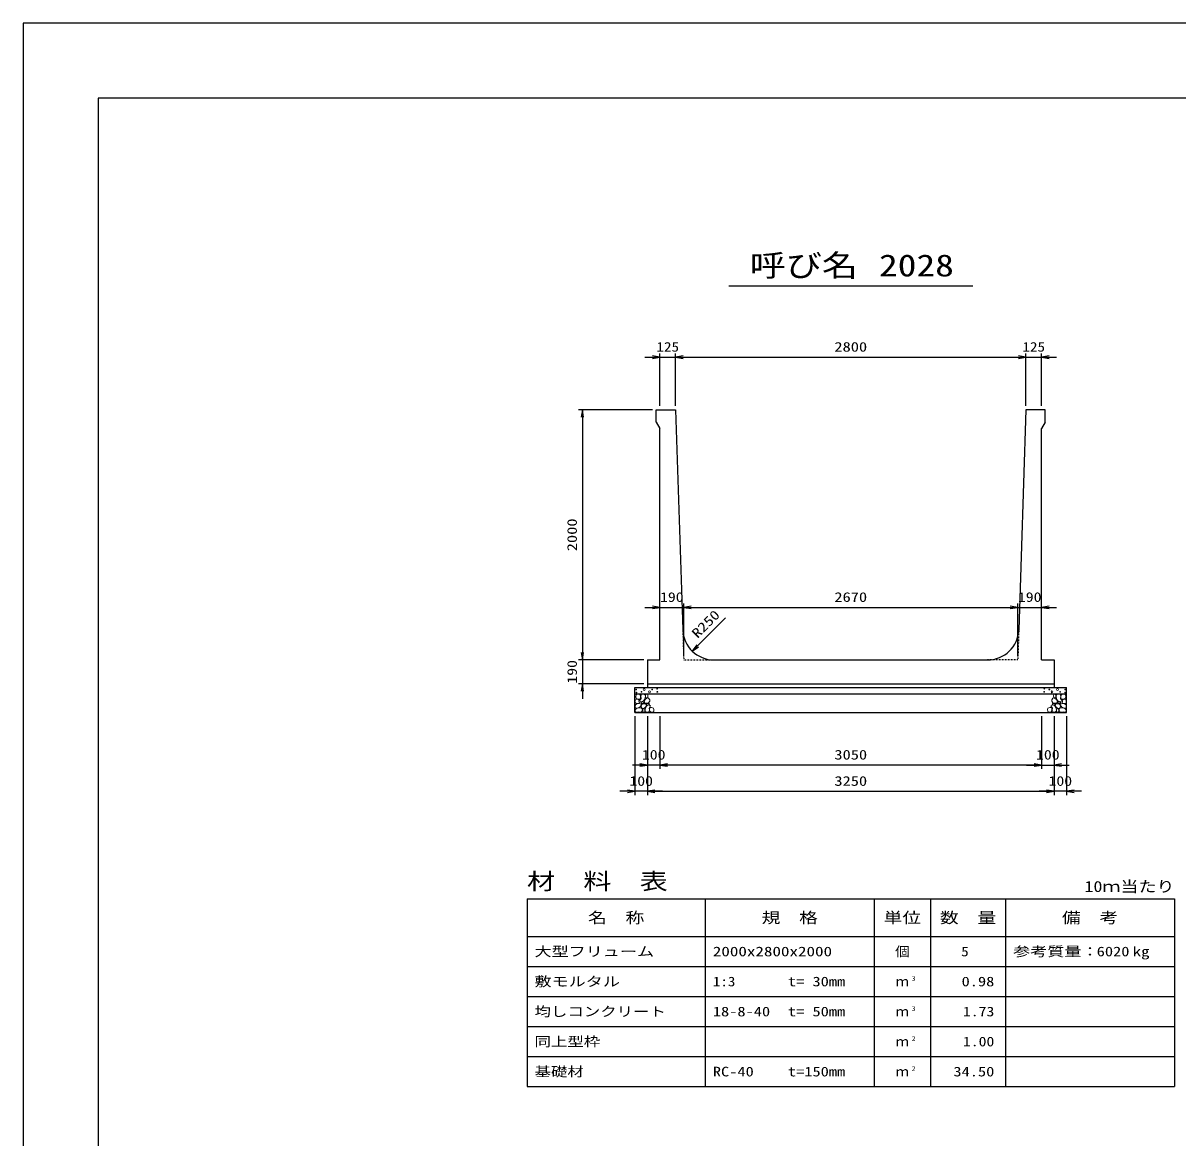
# Model space of a CAD drawing. Units: millimetres at full size. Extents: x 0 to 25230, y 0 to 17820.
# Drawn here: x 0 to 9230, y 8910 to 17820 of the extents above; entities that cross this region are included whole.
import ezdxf
from ezdxf.enums import TextEntityAlignment as Align

# ---------------------------------------------------------------- set-up
doc = ezdxf.new("R2010")
doc.units = ezdxf.units.MM
doc.linetypes.add('DASHED_SPACED', pattern=[12, 6, -6])
for name, color, linetype, lineweight in [('0_2', 7, 'Continuous', 25), ('D-DCR-HCHn', 4, 'Continuous', 9), ('D-MTR-FRAM', 7, 'Continuous', 25), ('D-MTR-LINE', 7, 'Continuous', 25), ('D-STR-DIM', 7, 'Continuous', 25), ('D-STR-STRn', 1, 'Continuous', 25), ('D-TTL', 2, 'Continuous', 25), ('D-TTL-TXT', 7, 'Continuous', 25)]:
    doc.layers.add(name, color=color, linetype=linetype, lineweight=lineweight)
doc.layers.add('D-MTR', color=7, linetype='Continuous')
doc.layers.add('D-MTR-TXT', color=7, linetype='Continuous')
doc.styles.add('ＭＳ ゴシック', font='')
doc.styles.get('ＭＳ ゴシック').set_extended_font_data('MS Gothic')

# ---------------------------------------------------------------- blocks, each defined once
blk = doc.blocks.new('open_arrow')
at = {"color": 0, "linetype": 'Continuous', "lineweight": -2}
blk.add_lwpolyline([(7.5, 1.25), (0, 0), (7.5, -1.25)], dxfattribs=at)

msp = doc.modelspace()

# ---------------------------------------------------------------- linework, layer by layer
at = {"layer": '0_2'}
for p, q in [((4990, 12280), (4990, 11860)), ((5090, 12280), (5090, 11860)), ((5090, 12280), (5090, 11860)), ((8140, 12280), (8140, 11860)), ((5210, 11890), (4870, 11890)), ((8140, 11890), (5090, 11890))]:
    msp.add_line(p, q, dxfattribs=at)
at = {"layer": 'D-DCR-HCHn'}
for points in [[(4895.46, 12410.356), (4890.26, 12394.753), (4897.194, 12384.352), (4914.53, 12382.618), (4926.366, 12387.699), (4921.464, 12399.954), (4924.932, 12406.889), (4917.997, 12413.823), (4907.596, 12417.29)], [(4928.366, 12352.757), (4941.208, 12372.019), (4939.603, 12376.834), (4921.946, 12381.65), (4905.894, 12380.045), (4894.658, 12370.414), (4893.052, 12359.177), (4894.658, 12347.941), (4907.499, 12344.731)], [(4928.399, 12453.696), (4912.796, 12457.163), (4898.928, 12450.228), (4897.194, 12434.626), (4900.661, 12422.491), (4917.997, 12417.29), (4930.132, 12417.29), (4935.333, 12425.958), (4935.333, 12445.028)], [(4942.267, 12455.429), (4937.067, 12439.827), (4938.8, 12422.491), (4926.665, 12403.421), (4942.267, 12394.753), (4959.603, 12403.421), (4970.005, 12417.29), (4973.472, 12439.827), (4970.005, 12451.962), (4959.603, 12457.163)], [(4945.735, 12394.753), (4937.067, 12387.819), (4940.534, 12382.618), (4952.669, 12382.618), (4957.87, 12384.352), (4961.337, 12391.286), (4956.136, 12396.487)], [(4973.311, 12352.757), (4981.337, 12372.019), (4974.916, 12380.045), (4955.654, 12380.045), (4947.628, 12376.834), (4939.603, 12365.598), (4939.603, 12355.967), (4947.628, 12343.125), (4957.259, 12341.52)], [(4971.739, 12413.823), (4963.071, 12393.02), (4970.005, 12384.352), (4990.808, 12384.352), (4999.476, 12387.819), (5008.144, 12399.954), (5008.144, 12410.356), (4999.476, 12424.224), (4989.074, 12425.958)], [(5000.599, 12314.232), (5005.415, 12328.679), (5003.81, 12344.731), (5015.046, 12362.388), (5000.599, 12370.414), (4984.548, 12362.388), (4974.916, 12349.546), (4971.706, 12328.679), (4974.916, 12317.443), (4984.548, 12312.627)], [(4975.206, 12451.962), (4975.206, 12431.159), (4983.874, 12425.958), (4992.542, 12431.159), (4994.275, 12443.294), (4992.542, 12453.696), (4980.407, 12457.163)], [(4997.389, 12370.414), (5005.415, 12376.834), (5002.204, 12381.65), (4990.968, 12381.65), (4986.153, 12380.045), (4982.942, 12373.624), (4987.758, 12368.808)], [(8229.401, 12314.232), (8224.585, 12328.679), (8226.19, 12344.731), (8214.954, 12362.388), (8229.401, 12370.414), (8245.452, 12362.388), (8255.084, 12349.546), (8258.294, 12328.679), (8255.084, 12317.443), (8245.452, 12312.627)], [(8258.261, 12413.823), (8266.929, 12393.02), (8259.995, 12384.352), (8239.192, 12384.352), (8230.524, 12387.819), (8221.856, 12399.954), (8221.856, 12410.356), (8230.524, 12424.224), (8240.926, 12425.958)], [(8232.611, 12370.414), (8224.585, 12376.834), (8227.796, 12381.65), (8239.032, 12381.65), (8243.847, 12380.045), (8247.058, 12373.624), (8242.242, 12368.808)], [(8254.794, 12451.962), (8254.794, 12431.159), (8246.126, 12425.958), (8237.458, 12431.159), (8235.725, 12443.294), (8237.458, 12453.696), (8249.593, 12457.163)], [(8256.689, 12352.757), (8248.663, 12372.019), (8255.084, 12380.045), (8274.346, 12380.045), (8282.372, 12376.834), (8290.397, 12365.598), (8290.397, 12355.967), (8282.372, 12343.125), (8272.741, 12341.52)], [(8287.733, 12455.429), (8292.933, 12439.827), (8291.2, 12422.491), (8303.335, 12403.421), (8287.733, 12394.753), (8270.397, 12403.421), (8259.995, 12417.29), (8256.528, 12439.827), (8259.995, 12451.962), (8270.397, 12457.163)], [(8284.265, 12394.753), (8292.933, 12387.819), (8289.466, 12382.618), (8277.331, 12382.618), (8272.13, 12384.352), (8268.663, 12391.286), (8273.864, 12396.487)], [(8301.634, 12352.757), (8288.792, 12372.019), (8290.397, 12376.834), (8308.054, 12381.65), (8324.106, 12380.045), (8335.342, 12370.414), (8336.948, 12359.177), (8335.342, 12347.941), (8322.501, 12344.731)], [(8301.601, 12453.696), (8317.204, 12457.163), (8331.072, 12450.228), (8332.806, 12434.626), (8329.339, 12422.491), (8312.003, 12417.29), (8299.868, 12417.29), (8294.667, 12425.958), (8294.667, 12445.028)], [(8334.54, 12410.356), (8339.74, 12394.753), (8332.806, 12384.352), (8315.47, 12382.618), (8303.634, 12387.699), (8308.536, 12399.954), (8305.068, 12406.889), (8312.003, 12413.823), (8322.404, 12417.29)], [(4934.787, 12312.627), (4946.023, 12317.443), (4949.234, 12333.494), (4942.813, 12344.731), (4931.577, 12347.941), (4917.13, 12346.336), (4901.078, 12339.915), (4893.052, 12330.284), (4893.052, 12319.048), (4897.868, 12312.627), (4917.13, 12314.232)], [(4970.101, 12317.443), (4970.101, 12336.705), (4962.075, 12341.52), (4954.049, 12336.705), (4952.444, 12325.469), (4954.049, 12315.837), (4965.285, 12312.627)], [(5013.441, 12315.837), (5027.887, 12312.627), (5040.729, 12319.048), (5042.334, 12333.494), (5039.124, 12344.731), (5023.072, 12349.546), (5011.836, 12349.546), (5007.02, 12341.52), (5007.02, 12323.863)], [(8216.559, 12315.837), (8202.113, 12312.627), (8189.271, 12319.048), (8187.666, 12333.494), (8190.876, 12344.731), (8206.928, 12349.546), (8218.164, 12349.546), (8222.98, 12341.52), (8222.98, 12323.863)], [(8259.899, 12317.443), (8259.899, 12336.705), (8267.925, 12341.52), (8275.951, 12336.705), (8277.556, 12325.469), (8275.951, 12315.837), (8264.715, 12312.627)], [(8295.213, 12312.627), (8283.977, 12317.443), (8280.766, 12333.494), (8287.187, 12344.731), (8298.423, 12347.941), (8312.87, 12346.336), (8328.922, 12339.915), (8336.948, 12330.284), (8336.948, 12319.048), (8332.132, 12312.627), (8312.87, 12314.232)]]:
    msp.add_lwpolyline(points, close=True, dxfattribs=at)
for centre, radius in [((4900.727, 12493.955), 3), ((4901.869, 12468.91), 3), ((4942.292, 12475.752), 3), ((4963.336, 12493.955), 7.5), ((5006.664, 12474.961), 7.5), ((5027.708, 12493.164), 3), ((5068.131, 12500.006), 3), ((5069.273, 12474.961), 3), ((8160.727, 12474.961), 3), ((8161.869, 12500.006), 3), ((8202.292, 12493.164), 3), ((8223.336, 12474.961), 7.5), ((8266.664, 12493.955), 7.5), ((8287.708, 12475.752), 3), ((8328.131, 12468.91), 3), ((8329.273, 12493.955), 3)]:
    msp.add_circle(centre, radius, dxfattribs=at)
at = {"layer": 'D-MTR-FRAM'}
for p, q in [((4027.5, 10820), (9202.5, 10820)), ((4027.5, 10820), (4027.5, 9320)), ((9202.5, 10820), (9202.5, 9320)), ((4027.5, 9320), (9202.5, 9320))]:
    msp.add_line(p, q, dxfattribs=at)
at = {"layer": 'D-MTR-LINE'}
for p, q in [((5452.5, 10820), (5452.5, 9320)), ((6802.5, 10820), (6802.5, 9320)), ((7252.5, 10820), (7252.5, 9320)), ((7852.5, 10820), (7852.5, 9320)), ((4027.5, 10520), (9202.5, 10520)), ((4027.5, 10280), (9202.5, 10280)), ((4027.5, 10040), (9202.5, 10040)), ((4027.5, 9800), (9202.5, 9800)), ((4027.5, 9560), (9202.5, 9560))]:
    msp.add_line(p, q, dxfattribs=at)
at = {"layer": 'D-STR-DIM'}
for p, q in [((4970, 15150), (5335, 15150)), ((5090, 14760), (5090, 15180)), ((5215, 14760), (5215, 15180)), ((5215, 14760), (5215, 15180)), ((5215, 15150), (8015, 15150)), ((7895, 15150), (8260, 15150)), ((8015, 14760), (8015, 15180)), ((8015, 14760), (8015, 15180)), ((8140, 14760), (8140, 15180)), ((5030, 14730), (4440, 14730)), ((4470, 14730), (4470, 12730)), ((4970, 13150), (5400, 13150)), ((5280, 12760), (5280, 13180)), ((5280, 12760), (5280, 13180)), ((5280, 13150), (7950, 13150)), ((7830, 13150), (8260, 13150)), ((7950, 12760), (7950, 13180)), ((7950, 12760), (7950, 13180)), ((5348.125, 12800.375), (5613.29, 13065.54)), ((4470, 12850), (4470, 12420)), ((4960, 12730), (4440, 12730)), ((4960, 12730), (4440, 12730)), ((4960, 12540), (4440, 12540)), ((4890, 12280), (4890, 11650)), ((4990, 12280), (4990, 11650)), ((4990, 12280), (4990, 11650)), ((8140, 12280), (8140, 11860)), ((8240, 12280), (8240, 11650)), ((8240, 12280), (8240, 11650)), ((8240, 12280), (8240, 11860)), ((8340, 12280), (8340, 11650)), ((8020, 11890), (8360, 11890)), ((5110, 11680), (4770, 11680)), ((4990, 11680), (8240, 11680)), ((8460, 11680), (8120, 11680))]:
    msp.add_line(p, q, dxfattribs=at)
at = {"layer": 'D-STR-STRn'}
for p, q in [((5060, 14730), (5215, 14730)), ((5060, 14630), (5060, 14730)), ((5215, 14730), (5272.139, 12971.879)), ((8015, 14730), (7957.861, 12971.879)), ((8170, 14730), (8015, 14730)), ((8170, 14630), (8170, 14730)), ((5060, 14630), (5090, 14580)), ((8170, 14630), (8140, 14580)), ((5090, 12730), (5090, 14580)), ((8140, 12730), (8140, 14580)), ((4990, 12730), (5090, 12730)), ((4990, 12730), (4990, 12540)), ((5522.007, 12730), (7707.993, 12730)), ((8140, 12730), (8240, 12730)), ((8240, 12730), (8240, 12540)), ((4890, 12310), (4890, 12510)), ((4890, 12510), (8340, 12510)), ((4890, 12460), (8340, 12460)), ((4990, 12540), (8240, 12540)), ((4990, 12540), (4990, 12510)), ((8240, 12540), (8240, 12510)), ((8340, 12310), (8340, 12510)), ((4890, 12310), (8340, 12310))]:
    msp.add_line(p, q, dxfattribs=at)
at = {"layer": 'D-STR-STRn', "color": 2, "linetype": 'DASHED_SPACED'}
for p, q in [((5272.139, 12971.879), (5280, 12730)), ((7957.861, 12971.879), (7950, 12730)), ((5280, 12730), (5522.007, 12730)), ((7950, 12730), (7707.993, 12730))]:
    msp.add_line(p, q, dxfattribs=at)
at = {"layer": 'D-STR-STRn'}
for centre, start, end in [((5522.007, 12980), 181.86146, 270), ((7707.993, 12980), 270, 358.13854)]:
    msp.add_arc(centre, 250, start, end, dxfattribs=at)
at = {"layer": 'D-TTL'}
for points in [[(0, 0), (25230, 0), (25230, 17820), (0, 17820)], [(600, 600), (24630, 600), (24630, 17220), (600, 17220)]]:
    msp.add_lwpolyline(points, close=True, dxfattribs=at)
at = {"layer": 'D-TTL-TXT'}
msp.add_line((5640, 15720), (7590, 15720), dxfattribs=at)

# ---------------------------------------------------------------- block references
at = {"layer": '0_2', "xscale": 8, "yscale": 8, "rotation": 180}
for p in [(4990, 11890), (8140, 11890)]:
    msp.add_blockref('open_arrow', p, dxfattribs=at)
at = {"layer": '0_2', "xscale": 8, "yscale": 8}
msp.add_blockref('open_arrow', (5090, 11890), dxfattribs=at)
msp.add_blockref('open_arrow', (5090, 11890), dxfattribs=at)
at = {"layer": 'D-STR-DIM', "xscale": 8, "yscale": 8}
for p, rotation in [((5090, 15150), 180), ((8015, 15150), 180), ((8015, 15150), 180), ((4470, 14730), 270), ((5090, 13150), 180), ((7950, 13150), 180), ((7950, 13150), 180), ((5348.125, 12800.375), 45), ((4470, 12730), 90), ((4470, 12730), 90), ((4470, 12540), 270), ((8140, 11890), 180), ((4890, 11680), 180), ((8240, 11680), 180), ((8240, 11680), 180)]:
    msp.add_blockref('open_arrow', p, dxfattribs=dict(at, rotation=rotation))
for p in [(5215, 15150), (5215, 15150), (8140, 15150), (5280, 13150), (5280, 13150), (8140, 13150), (8240, 11890), (4990, 11680), (4990, 11680), (8340, 11680)]:
    msp.add_blockref('open_arrow', p, dxfattribs=at)

# ---------------------------------------------------------------- texts
at = {"layer": '0_2', "style": 'ＭＳ ゴシック'}
for s, width, p in [('100', 1.2, (5040, 11972.5)), ('3050', 1.25, (6615, 11972.5))]:
    msp.add_text(s, height=76.98, dxfattribs=dict(at, width=width)).set_placement(p, align=Align.MIDDLE_CENTER)
at = {"layer": 'D-MTR', "style": 'ＭＳ ゴシック', "width": 1.25}
msp.add_text('材\u3000料\u3000表', height=132, dxfattribs=at).set_placement((4027.5, 10856), align=Align.BOTTOM_LEFT)
at = {"layer": 'D-MTR', "style": 'ＭＳ ゴシック', "width": 1.2}
msp.add_text('10ｍ当たり', height=87.98, dxfattribs=at).set_placement((9202.5, 10849), align=Align.BOTTOM_RIGHT)
at = {"layer": 'D-MTR-TXT', "style": 'ＭＳ ゴシック'}
for s, height, width, p in [('名\u3000称', 87.98, 1.25, (4740, 10670)), ('規\u3000格', 87.98, 1.25, (6127.5, 10670)), ('単位', 87.98, 1.25, (7027.5, 10670)), ('数\u3000量', 87.98, 1.25, (7552.5, 10670)), ('備\u3000考', 87.98, 1.25, (8527.5, 10670)), ('個', 76.98, 1.1, (7027.5, 10400))]:
    msp.add_text(s, height=height, dxfattribs=dict(at, width=width)).set_placement(p, align=Align.MIDDLE_CENTER)
for s, width, p in [('大型フリューム', 1.3, (4087.5, 10400)), ('2000x2800x2000', 1.3, (5512.5, 10400)), ('参考質量：    kg', 1.3, (7912.5, 10400)), ('敷モルタル', 1.3, (4087.5, 10160)), ('1:3', 1.15, (5512.5, 10160)), ('t= 30mm', 1.25, (6112.5, 10160)), ('均しコンクリート', 1.25, (4087.5, 9920)), ('18-8-40', 1.25, (5512.5, 9920)), ('t= 50mm', 1.25, (6112.5, 9920)), ('同上型枠', 1.25, (4087.5, 9680)), ('基礎材', 1.25, (4087.5, 9440)), ('RC-40', 1.25, (5512.5, 9440)), ('t=150mm', 1.25, (6112.5, 9440))]:
    msp.add_text(s, height=76.98, dxfattribs=dict(at, width=width)).set_placement(p, align=Align.MIDDLE_LEFT)
for s, width, p in [('5', 1.15, (7557.83, 10400)), ('6020', 1.25, (8842.5, 10400)), ('0.98', 1.25, (7762.5, 10160)), ('1.73', 1.2, (7762.5, 9920)), ('1.00', 1.2, (7762.5, 9680)), ('34.50', 1.25, (7762.5, 9440))]:
    msp.add_text(s, height=76.98, dxfattribs=dict(at, width=width)).set_placement(p, align=Align.MIDDLE_RIGHT)
for p in [(7027.5, 10160), (7027.5, 9920), (7027.5, 9680), (7027.5, 9440)]:
    msp.add_text('ｍ', height=76.98, dxfattribs=at).set_placement(p, align=Align.MIDDLE_CENTER)
at = {"layer": 'D-MTR-TXT', "style": 'ＭＳ ゴシック', "width": 1.15}
for s, p in [('3', (7102.5, 10153)), ('3', (7102.5, 9913)), ('2', (7102.5, 9673)), ('2', (7102.5, 9433))]:
    msp.add_text(s, height=38.49, dxfattribs=at).set_placement(p, align=Align.BOTTOM_LEFT)
at = {"layer": 'D-STR-DIM', "style": 'ＭＳ ゴシック'}
for s, width, p in [('125', 1.15, (5152.5, 15232.5)), ('2800', 1.25, (6615, 15232.5)), ('125', 1.15, (8077.5, 15232.5)), ('190', 1.2, (5185, 13232.5)), ('2670', 1.25, (6615, 13232.5)), ('190', 1.2, (8045, 13232.5)), ('100', 1.2, (8190, 11972.5)), ('100', 1.2, (4940, 11762.5)), ('3250', 1.25, (6615, 11762.5)), ('100', 1.2, (8290, 11762.5))]:
    msp.add_text(s, height=76.98, dxfattribs=dict(at, width=width)).set_placement(p, align=Align.MIDDLE_CENTER)
for s, width, p in [('2000', 1.25, (4387.5, 13730)), ('190', 1.2, (4387.5, 12635))]:
    msp.add_text(s, height=76.98, rotation=90, dxfattribs=dict(at, width=width)).set_placement(p, align=Align.MIDDLE_CENTER)
at = {"layer": 'D-STR-DIM', "style": 'ＭＳ ゴシック', "width": 1.25}
msp.add_text('R250', height=76.98, rotation=45, dxfattribs=at).set_placement((5406.535, 12881.412), align=Align.BOTTOM_LEFT)
at = {"layer": 'D-TTL-TXT', "style": 'ＭＳ ゴシック'}
for s, width, p in [('呼び名', 1.2, (6240, 15742.5)), ('2028', 1.25, (7140, 15742.5))]:
    msp.add_text(s, height=176, dxfattribs=dict(at, width=width)).set_placement(p, align=Align.BOTTOM_CENTER)

doc.saveas('drawing.dxf')
